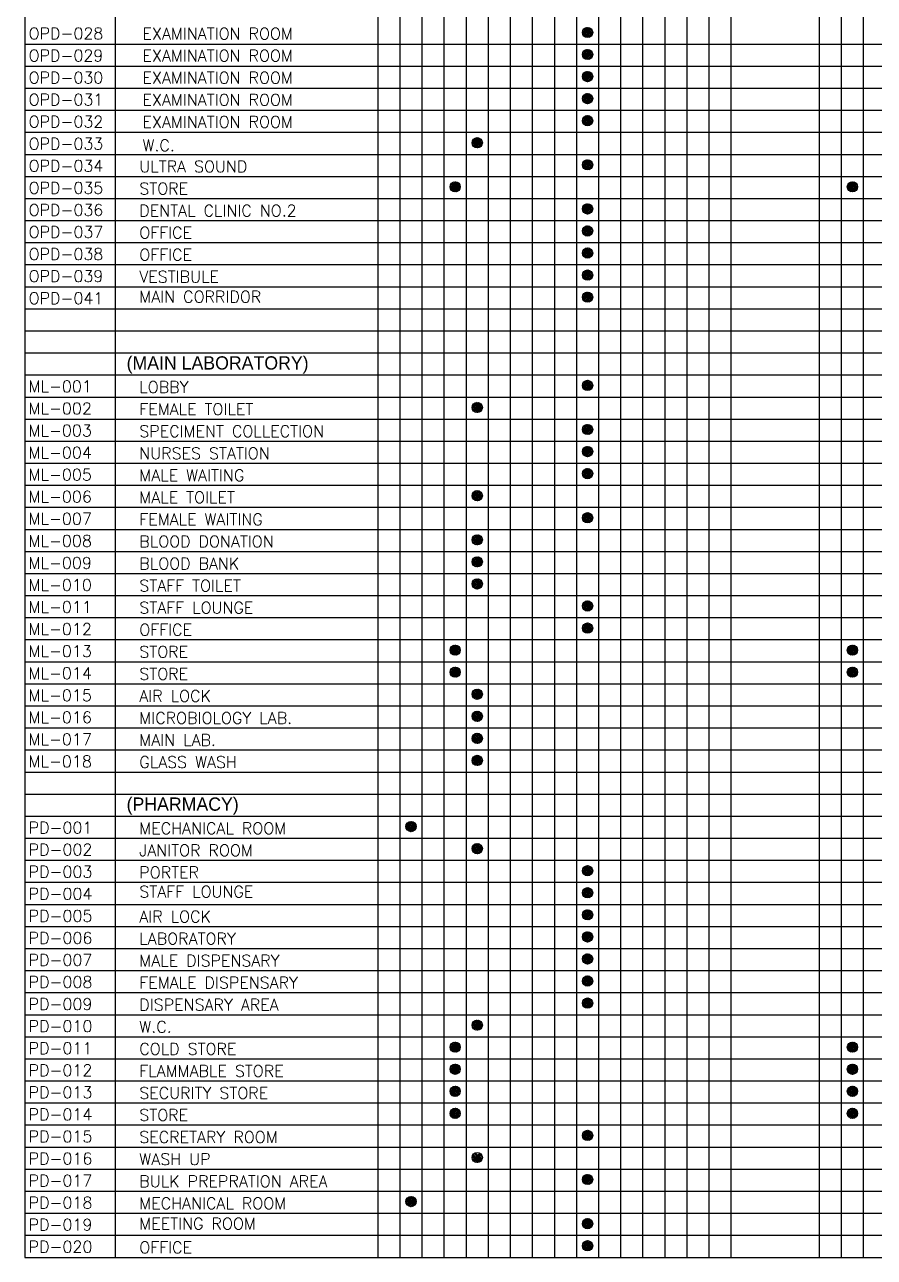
# Model space of a CAD drawing. Extents: x 290399 to 378179, y 5840 to 69216.
# Drawn here: x 290399 to 312344, y 5840 to 37691 of the extents above; entities that cross this region are included whole.
import ezdxf

# ---------------------------------------------------------------- set-up
doc = ezdxf.new("R2010")
doc.units = 0
doc.layers.get('0').update_dxf_attribs({"color": 4, "linetype": 'CONTINUOUS'})
doc.layers.add('TEXT', color=2, linetype='CONTINUOUS')
doc.styles.add('EBORD2', font='romand.shx')
doc.styles.add('STYLE1', font='andlso.ttf')

msp = doc.modelspace()

# ---------------------------------------------------------------- linework, layer by layer
at = {"color": 2}
for p, q in [((290399, 66645), (290399, 5840)), ((292734, 66645), (292734, 5840)), ((299519, 66645), (299519, 5840)), ((308639, 66645), (308639, 5840)), ((310919, 66645), (310919, 5840)), ((304807, 37473), (304956, 37621)), ((304809, 37521), (304907, 37619)), ((304817, 37437), (304992, 37611)), ((304834, 37408), (305020, 37594)), ((305036, 37402), (304849, 37589)), ((305055, 37429), (304877, 37607)), ((305068, 37463), (304910, 37620)), ((305069, 37507), (304954, 37622)), ((304942, 37358), (304806, 37494)), ((304981, 37365), (304813, 37533)), ((304884, 37369), (304817, 37436)), ((305012, 37380), (304828, 37564)), ((304858, 37385), (305043, 37571)), ((304887, 37368), (305060, 37542)), ((304923, 37359), (305070, 37505)), ((304974, 37363), (305066, 37455)), ((304807, 36903), (304956, 37051)), ((304809, 36951), (304907, 37049)), ((304981, 36795), (304813, 36963)), ((304817, 36867), (304992, 37041)), ((305012, 36810), (304828, 36994)), ((304834, 36838), (305020, 37024)), ((305036, 36832), (304849, 37019)), ((304858, 36815), (305043, 37001)), ((305055, 36859), (304877, 37037)), ((304887, 36798), (305060, 36972)), ((305068, 36893), (304910, 37050)), ((305069, 36937), (304954, 37052)), ((304942, 36788), (304806, 36924)), ((304884, 36799), (304817, 36866)), ((304923, 36789), (305070, 36935)), ((304974, 36793), (305066, 36885)), ((304942, 36218), (304806, 36354)), ((304807, 36333), (304956, 36481)), ((304809, 36381), (304907, 36479)), ((304981, 36225), (304813, 36393)), ((304817, 36297), (304992, 36471)), ((305012, 36240), (304828, 36424)), ((304834, 36268), (305020, 36454)), ((305036, 36262), (304849, 36449)), ((304858, 36245), (305043, 36431)), ((305055, 36289), (304877, 36467)), ((304887, 36228), (305060, 36402)), ((305068, 36323), (304910, 36480)), ((304923, 36219), (305070, 36365)), ((305069, 36367), (304954, 36482)), ((304974, 36223), (305066, 36315)), ((304884, 36229), (304817, 36296)), ((304942, 35648), (304806, 35784)), ((304807, 35763), (304956, 35911)), ((304809, 35811), (304907, 35909)), ((304981, 35655), (304813, 35823)), ((304817, 35727), (304992, 35901)), ((304884, 35659), (304817, 35726)), ((305012, 35670), (304828, 35854)), ((304834, 35698), (305020, 35884)), ((305036, 35692), (304849, 35879)), ((304858, 35675), (305043, 35861)), ((305055, 35719), (304877, 35897)), ((304887, 35658), (305060, 35832)), ((305068, 35753), (304910, 35910)), ((304923, 35649), (305070, 35795)), ((305069, 35797), (304954, 35912)), ((304974, 35653), (305066, 35745)), ((304942, 35078), (304806, 35214)), ((304807, 35193), (304956, 35341)), ((304809, 35241), (304907, 35339)), ((304981, 35085), (304813, 35253)), ((304817, 35157), (304992, 35331)), ((304884, 35089), (304817, 35156)), ((305012, 35100), (304828, 35284)), ((304834, 35128), (305020, 35314)), ((305036, 35122), (304849, 35309)), ((304858, 35105), (305043, 35291)), ((305055, 35149), (304877, 35327)), ((304887, 35088), (305060, 35262)), ((305068, 35183), (304910, 35340)), ((304923, 35079), (305070, 35225)), ((305069, 35227), (304954, 35342)), ((304974, 35083), (305066, 35175)), ((301956, 34645), (302084, 34773)), ((301961, 34604), (302125, 34768)), ((301975, 34572), (302157, 34754)), ((301977, 34712), (302016, 34752)), ((302168, 34535), (301983, 34720)), ((301995, 34546), (302182, 34733)), ((302191, 34557), (302005, 34744)), ((302209, 34586), (302034, 34761)), ((302219, 34622), (302070, 34771)), ((302217, 34670), (302118, 34769)), ((302102, 34509), (301956, 34654)), ((302051, 34513), (301961, 34604)), ((302139, 34518), (301966, 34691)), ((302021, 34526), (302202, 34707)), ((302054, 34513), (302216, 34675)), ((302096, 34508), (302220, 34633)), ((302169, 34536), (302193, 34559)), ((304807, 34053), (304956, 34201)), ((304809, 34101), (304907, 34199)), ((304981, 33945), (304813, 34113)), ((304817, 34017), (304992, 34191)), ((305012, 33960), (304828, 34144)), ((304834, 33988), (305020, 34174)), ((305036, 33982), (304849, 34169)), ((304858, 33965), (305043, 34151)), ((305055, 34009), (304877, 34187)), ((304887, 33948), (305060, 34122)), ((305068, 34043), (304910, 34200)), ((304923, 33939), (305070, 34085)), ((305069, 34087), (304954, 34202)), ((304942, 33938), (304806, 34074)), ((304884, 33949), (304817, 34016)), ((304974, 33943), (305066, 34035)), ((301386, 33487), (301531, 33632)), ((301515, 33368), (301386, 33497)), ((301391, 33539), (301480, 33627)), ((301555, 33373), (301391, 33538)), ((301395, 33451), (301568, 33623)), ((301587, 33387), (301405, 33569)), ((301412, 33421), (301597, 33606)), ((301613, 33408), (301426, 33595)), ((301435, 33398), (301621, 33584)), ((301633, 33434), (301452, 33615)), ((301463, 33380), (301638, 33555)), ((301646, 33467), (301485, 33628)), ((301499, 33369), (301649, 33520)), ((301650, 33509), (301527, 33632)), ((301546, 33371), (301647, 33472)), ((301618, 33587), (301605, 33600)), ((311647, 33519), (311759, 33631)), ((311797, 33369), (311647, 33519)), ((311648, 33474), (311804, 33630)), ((311749, 33371), (311649, 33472)), ((311833, 33380), (311658, 33555)), ((311660, 33440), (311838, 33618)), ((311861, 33397), (311675, 33584)), ((311679, 33413), (311866, 33600)), ((311884, 33421), (311699, 33606)), ((311703, 33391), (311887, 33575)), ((311901, 33450), (311728, 33623)), ((311734, 33376), (311903, 33545)), ((311910, 33487), (311765, 33632)), ((311773, 33368), (311910, 33506)), ((311905, 33538), (311816, 33627)), ((311828, 33378), (311901, 33450)), ((301449, 33387), (301405, 33432)), ((304942, 32798), (304806, 32934)), ((304807, 32913), (304956, 33061)), ((304809, 32961), (304907, 33059)), ((304981, 32805), (304813, 32973)), ((304817, 32877), (304992, 33051)), ((304884, 32809), (304817, 32876)), ((305012, 32820), (304828, 33004)), ((304834, 32848), (305020, 33034)), ((305036, 32842), (304849, 33029)), ((304858, 32825), (305043, 33011)), ((305055, 32869), (304877, 33047)), ((304887, 32808), (305060, 32982)), ((305068, 32903), (304910, 33060)), ((304923, 32799), (305070, 32945)), ((305069, 32947), (304954, 33062)), ((304974, 32803), (305066, 32895)), ((304807, 32343), (304956, 32491)), ((304809, 32391), (304907, 32489)), ((305068, 32333), (304910, 32490)), ((305069, 32377), (304954, 32492)), ((304942, 32228), (304806, 32364)), ((304981, 32235), (304813, 32403)), ((304817, 32307), (304992, 32481)), ((304884, 32239), (304817, 32306)), ((305012, 32250), (304828, 32434)), ((304834, 32278), (305020, 32464)), ((305036, 32272), (304849, 32459)), ((304858, 32255), (305043, 32441)), ((305055, 32299), (304877, 32477)), ((304887, 32238), (305060, 32412)), ((304923, 32229), (305070, 32375)), ((304974, 32233), (305066, 32325)), ((304807, 31773), (304956, 31921)), ((304809, 31821), (304907, 31919)), ((304817, 31737), (304992, 31911)), ((305012, 31680), (304828, 31864)), ((304834, 31708), (305020, 31894)), ((305036, 31702), (304849, 31889)), ((304858, 31685), (305043, 31871)), ((305055, 31729), (304877, 31907)), ((305068, 31763), (304910, 31920)), ((305069, 31807), (304954, 31922)), ((304942, 31658), (304806, 31794)), ((304981, 31665), (304813, 31833)), ((304884, 31669), (304817, 31736)), ((304887, 31668), (305060, 31842)), ((304923, 31659), (305070, 31805)), ((304974, 31663), (305066, 31755)), ((304942, 31088), (304806, 31224)), ((304807, 31203), (304956, 31351)), ((304809, 31251), (304907, 31349)), ((304981, 31095), (304813, 31263)), ((304817, 31167), (304992, 31341)), ((305012, 31110), (304828, 31294)), ((304834, 31138), (305020, 31324)), ((305036, 31132), (304849, 31319)), ((304858, 31115), (305043, 31301)), ((305055, 31159), (304877, 31337)), ((304887, 31098), (305060, 31272)), ((305068, 31193), (304910, 31350)), ((304923, 31089), (305070, 31235)), ((305069, 31237), (304954, 31352)), ((304884, 31099), (304817, 31166)), ((304974, 31093), (305066, 31185)), ((304942, 30518), (304806, 30654)), ((304807, 30633), (304956, 30781)), ((304809, 30681), (304907, 30779)), ((304981, 30525), (304813, 30693)), ((304817, 30597), (304992, 30771)), ((304884, 30529), (304817, 30596)), ((305012, 30540), (304828, 30724)), ((304834, 30568), (305020, 30754)), ((305036, 30562), (304849, 30749)), ((304858, 30545), (305043, 30731)), ((305055, 30589), (304877, 30767)), ((304887, 30528), (305060, 30702)), ((305068, 30623), (304910, 30780)), ((304923, 30519), (305070, 30665)), ((305069, 30667), (304954, 30782)), ((304974, 30523), (305066, 30615)), ((304942, 28238), (304806, 28374)), ((304807, 28353), (304956, 28501)), ((304809, 28401), (304907, 28499)), ((304981, 28245), (304813, 28413)), ((304817, 28317), (304992, 28491)), ((305012, 28260), (304828, 28444)), ((304834, 28288), (305020, 28474)), ((305036, 28282), (304849, 28469)), ((304858, 28265), (305043, 28451)), ((305055, 28309), (304877, 28487)), ((304887, 28248), (305060, 28422)), ((305068, 28343), (304910, 28500)), ((304923, 28239), (305070, 28385)), ((305069, 28387), (304954, 28502)), ((304884, 28249), (304817, 28316)), ((304974, 28243), (305066, 28335)), ((301956, 27805), (302084, 27933)), ((302102, 27669), (301956, 27814)), ((301961, 27764), (302125, 27928)), ((302051, 27673), (301961, 27764)), ((302139, 27678), (301966, 27851)), ((301975, 27732), (302157, 27914)), ((301977, 27872), (302016, 27912)), ((302168, 27695), (301983, 27880)), ((301995, 27706), (302182, 27893)), ((302191, 27717), (302005, 27904)), ((302021, 27686), (302202, 27867)), ((302209, 27746), (302034, 27921)), ((302054, 27673), (302216, 27835)), ((302219, 27782), (302070, 27931)), ((302096, 27668), (302220, 27793)), ((302217, 27830), (302118, 27929)), ((302169, 27696), (302193, 27719)), ((304942, 27098), (304806, 27234)), ((304807, 27213), (304956, 27361)), ((304809, 27261), (304907, 27359)), ((304981, 27105), (304813, 27273)), ((304817, 27177), (304992, 27351)), ((304884, 27109), (304817, 27176)), ((305012, 27120), (304828, 27304)), ((304834, 27148), (305020, 27334)), ((305036, 27142), (304849, 27329)), ((304858, 27125), (305043, 27311)), ((305055, 27169), (304877, 27347)), ((304887, 27108), (305060, 27282)), ((305068, 27203), (304910, 27360)), ((304923, 27099), (305070, 27245)), ((305069, 27247), (304954, 27362)), ((304974, 27103), (305066, 27195)), ((304807, 26643), (304956, 26791)), ((304809, 26691), (304907, 26789)), ((304817, 26607), (304992, 26781)), ((304834, 26578), (305020, 26764)), ((305036, 26572), (304849, 26759)), ((305055, 26599), (304877, 26777)), ((305068, 26633), (304910, 26790)), ((305069, 26677), (304954, 26792)), ((304942, 26528), (304806, 26664)), ((304981, 26535), (304813, 26703)), ((304884, 26539), (304817, 26606)), ((305012, 26550), (304828, 26734)), ((304858, 26555), (305043, 26741)), ((304887, 26538), (305060, 26712)), ((304923, 26529), (305070, 26675)), ((304974, 26533), (305066, 26625)), ((304807, 26073), (304956, 26221)), ((304809, 26121), (304907, 26219)), ((304981, 25965), (304813, 26133)), ((304817, 26037), (304992, 26211)), ((305012, 25980), (304828, 26164)), ((304834, 26008), (305020, 26194)), ((305036, 26002), (304849, 26189)), ((304858, 25985), (305043, 26171)), ((305055, 26029), (304877, 26207)), ((304887, 25968), (305060, 26142)), ((305068, 26063), (304910, 26220)), ((305069, 26107), (304954, 26222)), ((304942, 25958), (304806, 26094)), ((304884, 25969), (304817, 26036)), ((304923, 25959), (305070, 26105)), ((304974, 25963), (305066, 26055)), ((301956, 25525), (302084, 25653)), ((302102, 25389), (301956, 25534)), ((301961, 25484), (302125, 25648)), ((302051, 25393), (301961, 25484)), ((302139, 25398), (301966, 25571)), ((301975, 25452), (302157, 25634)), ((301977, 25592), (302016, 25632)), ((302168, 25415), (301983, 25600)), ((301995, 25426), (302182, 25613)), ((302191, 25437), (302005, 25624)), ((302021, 25406), (302202, 25587)), ((302209, 25466), (302034, 25641)), ((302054, 25393), (302216, 25555)), ((302219, 25502), (302070, 25651)), ((302096, 25388), (302220, 25513)), ((302217, 25550), (302118, 25649)), ((302169, 25416), (302193, 25439)), ((304942, 24818), (304806, 24954)), ((304807, 24933), (304956, 25081)), ((304809, 24981), (304907, 25079)), ((304981, 24825), (304813, 24993)), ((304817, 24897), (304992, 25071)), ((304884, 24829), (304817, 24896)), ((305012, 24840), (304828, 25024)), ((304834, 24868), (305020, 25054)), ((305036, 24862), (304849, 25049)), ((304858, 24845), (305043, 25031)), ((305055, 24889), (304877, 25067)), ((304887, 24828), (305060, 25002)), ((305068, 24923), (304910, 25080)), ((304923, 24819), (305070, 24965)), ((305069, 24967), (304954, 25082)), ((304974, 24823), (305066, 24915)), ((301956, 24385), (302084, 24513)), ((302102, 24249), (301956, 24394)), ((301961, 24344), (302125, 24508)), ((302051, 24253), (301961, 24344)), ((302139, 24258), (301966, 24431)), ((301975, 24312), (302157, 24494)), ((301977, 24452), (302016, 24492)), ((302168, 24275), (301983, 24460)), ((301995, 24286), (302182, 24473)), ((302191, 24297), (302005, 24484)), ((302021, 24266), (302202, 24447)), ((302209, 24326), (302034, 24501)), ((302054, 24253), (302216, 24415)), ((302219, 24362), (302070, 24511)), ((302096, 24248), (302220, 24373)), ((302217, 24410), (302118, 24509)), ((302169, 24276), (302193, 24299)), ((301956, 23815), (302084, 23943)), ((301961, 23774), (302125, 23938)), ((301975, 23742), (302157, 23924)), ((301977, 23882), (302016, 23922)), ((302168, 23705), (301983, 23890)), ((301995, 23716), (302182, 23903)), ((302191, 23727), (302005, 23914)), ((302209, 23756), (302034, 23931)), ((302219, 23792), (302070, 23941)), ((302217, 23840), (302118, 23939)), ((302102, 23679), (301956, 23824)), ((302051, 23683), (301961, 23774)), ((302139, 23688), (301966, 23861)), ((302021, 23696), (302202, 23877)), ((302054, 23683), (302216, 23845)), ((302096, 23678), (302220, 23803)), ((302169, 23706), (302193, 23729)), ((301956, 23245), (302084, 23373)), ((302102, 23109), (301956, 23254)), ((301961, 23204), (302125, 23368)), ((302139, 23118), (301966, 23291)), ((301975, 23172), (302157, 23354)), ((301977, 23312), (302016, 23352)), ((302168, 23135), (301983, 23320)), ((301995, 23146), (302182, 23333)), ((302191, 23157), (302005, 23344)), ((302021, 23126), (302202, 23307)), ((302209, 23186), (302034, 23361)), ((302054, 23113), (302216, 23275)), ((302219, 23222), (302070, 23371)), ((302217, 23270), (302118, 23369)), ((302051, 23113), (301961, 23204)), ((302096, 23108), (302220, 23233)), ((302169, 23136), (302193, 23159)), ((304942, 22538), (304806, 22674)), ((304807, 22653), (304956, 22801)), ((304809, 22701), (304907, 22799)), ((304981, 22545), (304813, 22713)), ((304817, 22617), (304992, 22791)), ((304884, 22549), (304817, 22616)), ((305012, 22560), (304828, 22744)), ((304834, 22588), (305020, 22774)), ((305036, 22582), (304849, 22769)), ((304858, 22565), (305043, 22751)), ((305055, 22609), (304877, 22787)), ((304887, 22548), (305060, 22722)), ((305068, 22643), (304910, 22800)), ((304923, 22539), (305070, 22685)), ((305069, 22687), (304954, 22802)), ((304974, 22543), (305066, 22635)), ((304942, 21968), (304806, 22104)), ((304807, 22083), (304956, 22231)), ((304809, 22131), (304907, 22229)), ((304981, 21975), (304813, 22143)), ((304817, 22047), (304992, 22221)), ((304884, 21979), (304817, 22046)), ((305012, 21990), (304828, 22174)), ((304834, 22018), (305020, 22204)), ((305036, 22012), (304849, 22199)), ((304858, 21995), (305043, 22181)), ((305055, 22039), (304877, 22217)), ((304887, 21978), (305060, 22152)), ((305068, 22073), (304910, 22230)), ((304923, 21969), (305070, 22115)), ((305069, 22117), (304954, 22232)), ((304974, 21973), (305066, 22065)), ((301386, 21517), (301531, 21662)), ((301650, 21539), (301527, 21662)), ((311647, 21549), (311759, 21661)), ((311648, 21504), (311804, 21660)), ((311910, 21517), (311765, 21662)), ((301515, 21398), (301386, 21527)), ((301391, 21569), (301480, 21657)), ((301555, 21403), (301391, 21568)), ((301395, 21481), (301568, 21653)), ((301587, 21417), (301405, 21599)), ((301449, 21417), (301405, 21462)), ((301412, 21451), (301597, 21636)), ((301613, 21438), (301426, 21625)), ((301435, 21428), (301621, 21614)), ((301633, 21464), (301452, 21645)), ((301463, 21410), (301638, 21585)), ((301646, 21497), (301485, 21658)), ((301499, 21399), (301649, 21550)), ((301546, 21401), (301647, 21502)), ((301618, 21617), (301605, 21630)), ((311797, 21399), (311647, 21549)), ((311749, 21401), (311649, 21502)), ((311833, 21410), (311658, 21585)), ((311660, 21470), (311838, 21648)), ((311861, 21427), (311675, 21614)), ((311679, 21443), (311866, 21630)), ((311884, 21451), (311699, 21636)), ((311703, 21421), (311887, 21605)), ((311901, 21480), (311728, 21653)), ((311734, 21406), (311903, 21575)), ((311773, 21398), (311910, 21536)), ((311905, 21568), (311816, 21657)), ((311828, 21408), (311901, 21480)), ((301386, 20947), (301531, 21092)), ((301391, 20999), (301480, 21087)), ((301395, 20911), (301568, 21083)), ((301587, 20847), (301405, 21029)), ((301412, 20881), (301597, 21066)), ((301613, 20868), (301426, 21055)), ((301435, 20858), (301621, 21044)), ((301633, 20894), (301452, 21075)), ((301646, 20927), (301485, 21088)), ((301650, 20969), (301527, 21092)), ((301618, 21047), (301605, 21060)), ((311647, 20979), (311759, 21091)), ((311648, 20934), (311804, 21090)), ((311660, 20900), (311838, 21078)), ((311861, 20857), (311675, 21044)), ((311679, 20873), (311866, 21060)), ((311884, 20881), (311699, 21066)), ((311703, 20851), (311887, 21035)), ((311901, 20910), (311728, 21083)), ((311910, 20947), (311765, 21092)), ((311905, 20998), (311816, 21087)), ((301515, 20828), (301386, 20957)), ((301555, 20833), (301391, 20998)), ((301449, 20847), (301405, 20892)), ((301463, 20840), (301638, 21015)), ((301499, 20829), (301649, 20980)), ((301546, 20831), (301647, 20932)), ((311797, 20829), (311647, 20979)), ((311749, 20831), (311649, 20932)), ((311833, 20840), (311658, 21015)), ((311734, 20836), (311903, 21005)), ((311773, 20828), (311910, 20966)), ((311828, 20838), (311901, 20910)), ((301956, 20395), (302084, 20523)), ((302102, 20259), (301956, 20404)), ((301961, 20354), (302125, 20518)), ((302139, 20268), (301966, 20441)), ((301975, 20322), (302157, 20504)), ((301977, 20462), (302016, 20502)), ((302168, 20285), (301983, 20470)), ((301995, 20296), (302182, 20483)), ((302191, 20307), (302005, 20494)), ((302021, 20276), (302202, 20457)), ((302209, 20336), (302034, 20511)), ((302054, 20263), (302216, 20425)), ((302219, 20372), (302070, 20521)), ((302217, 20420), (302118, 20519)), ((302051, 20263), (301961, 20354)), ((302096, 20258), (302220, 20383)), ((302169, 20286), (302193, 20309)), ((301956, 19825), (302084, 19953)), ((302102, 19689), (301956, 19834)), ((301961, 19784), (302125, 19948)), ((302051, 19693), (301961, 19784)), ((302139, 19698), (301966, 19871)), ((301975, 19752), (302157, 19934)), ((301977, 19892), (302016, 19932)), ((302168, 19715), (301983, 19900)), ((301995, 19726), (302182, 19913)), ((302191, 19737), (302005, 19924)), ((302021, 19706), (302202, 19887)), ((302209, 19766), (302034, 19941)), ((302054, 19693), (302216, 19855)), ((302219, 19802), (302070, 19951)), ((302096, 19688), (302220, 19813)), ((302217, 19850), (302118, 19949)), ((302169, 19716), (302193, 19739)), ((301956, 19255), (302084, 19383)), ((302102, 19119), (301956, 19264)), ((301961, 19214), (302125, 19378)), ((302051, 19123), (301961, 19214)), ((302139, 19128), (301966, 19301)), ((301975, 19182), (302157, 19364)), ((301977, 19322), (302016, 19362)), ((302168, 19145), (301983, 19330)), ((301995, 19156), (302182, 19343)), ((302191, 19167), (302005, 19354)), ((302021, 19136), (302202, 19317)), ((302209, 19196), (302034, 19371)), ((302054, 19123), (302216, 19285)), ((302219, 19232), (302070, 19381)), ((302096, 19118), (302220, 19243)), ((302217, 19280), (302118, 19379)), ((302169, 19146), (302193, 19169)), ((301956, 18685), (302084, 18813)), ((301961, 18644), (302125, 18808)), ((301975, 18612), (302157, 18794)), ((302209, 18626), (302034, 18801)), ((302219, 18662), (302070, 18811)), ((302217, 18710), (302118, 18809)), ((302102, 18549), (301956, 18694)), ((302051, 18553), (301961, 18644)), ((302139, 18558), (301966, 18731)), ((301977, 18752), (302016, 18792)), ((302168, 18575), (301983, 18760)), ((301995, 18586), (302182, 18773)), ((302191, 18597), (302005, 18784)), ((302021, 18566), (302202, 18747)), ((302054, 18553), (302216, 18715)), ((302096, 18548), (302220, 18673)), ((302169, 18576), (302193, 18599)), ((300246, 16957), (300391, 17102)), ((300375, 16838), (300246, 16967)), ((300251, 17009), (300340, 17097)), ((300415, 16843), (300251, 17008)), ((300255, 16921), (300428, 17093)), ((300447, 16857), (300265, 17039)), ((300309, 16857), (300265, 16902)), ((300272, 16891), (300457, 17076)), ((300473, 16878), (300286, 17065)), ((300295, 16868), (300481, 17054)), ((300493, 16904), (300312, 17085)), ((300323, 16850), (300498, 17025)), ((300506, 16937), (300345, 17098)), ((300359, 16839), (300509, 16990)), ((300510, 16979), (300387, 17102)), ((300406, 16841), (300507, 16942)), ((300478, 17057), (300465, 17070)), ((301956, 16405), (302084, 16533)), ((302102, 16269), (301956, 16414)), ((301961, 16364), (302125, 16528)), ((302051, 16273), (301961, 16364)), ((302139, 16278), (301966, 16451)), ((301975, 16332), (302157, 16514)), ((301977, 16472), (302016, 16512)), ((302168, 16295), (301983, 16480)), ((301995, 16306), (302182, 16493)), ((302191, 16317), (302005, 16504)), ((302021, 16286), (302202, 16467)), ((302209, 16346), (302034, 16521)), ((302054, 16273), (302216, 16435)), ((302219, 16382), (302070, 16531)), ((302096, 16268), (302220, 16393)), ((302217, 16430), (302118, 16529)), ((302169, 16296), (302193, 16319)), ((304807, 15813), (304956, 15961)), ((304809, 15861), (304907, 15959)), ((304817, 15777), (304992, 15951)), ((304834, 15748), (305020, 15934)), ((305036, 15742), (304849, 15929)), ((305055, 15769), (304877, 15947)), ((305068, 15803), (304910, 15960)), ((305069, 15847), (304954, 15962)), ((304942, 15698), (304806, 15834)), ((304981, 15705), (304813, 15873)), ((304884, 15709), (304817, 15776)), ((305012, 15720), (304828, 15904)), ((304858, 15725), (305043, 15911)), ((304887, 15708), (305060, 15882)), ((304923, 15699), (305070, 15845)), ((304974, 15703), (305066, 15795)), ((304807, 15243), (304956, 15391)), ((304809, 15291), (304907, 15389)), ((304981, 15135), (304813, 15303)), ((304817, 15207), (304992, 15381)), ((305012, 15150), (304828, 15334)), ((304834, 15178), (305020, 15364)), ((305036, 15172), (304849, 15359)), ((304858, 15155), (305043, 15341)), ((305055, 15199), (304877, 15377)), ((304887, 15138), (305060, 15312)), ((305068, 15233), (304910, 15390)), ((305069, 15277), (304954, 15392)), ((304942, 15128), (304806, 15264)), ((304884, 15139), (304817, 15206)), ((304923, 15129), (305070, 15275)), ((304974, 15133), (305066, 15225)), ((304942, 14558), (304806, 14694)), ((304807, 14673), (304956, 14821)), ((304809, 14721), (304907, 14819)), ((304981, 14565), (304813, 14733)), ((304817, 14637), (304992, 14811)), ((305012, 14580), (304828, 14764)), ((304834, 14608), (305020, 14794)), ((305036, 14602), (304849, 14789)), ((304858, 14585), (305043, 14771)), ((305055, 14629), (304877, 14807)), ((304887, 14568), (305060, 14742)), ((305068, 14663), (304910, 14820)), ((304923, 14559), (305070, 14705)), ((305069, 14707), (304954, 14822)), ((304974, 14563), (305066, 14655)), ((304884, 14569), (304817, 14636)), ((304942, 13988), (304806, 14124)), ((304807, 14103), (304956, 14251)), ((304809, 14151), (304907, 14249)), ((304981, 13995), (304813, 14163)), ((304817, 14067), (304992, 14241)), ((304884, 13999), (304817, 14066)), ((305012, 14010), (304828, 14194)), ((304834, 14038), (305020, 14224)), ((305036, 14032), (304849, 14219)), ((304858, 14015), (305043, 14201)), ((305055, 14059), (304877, 14237)), ((304887, 13998), (305060, 14172)), ((305068, 14093), (304910, 14250)), ((304923, 13989), (305070, 14135)), ((305069, 14137), (304954, 14252)), ((304974, 13993), (305066, 14085)), ((304942, 13418), (304806, 13554)), ((304807, 13533), (304956, 13681)), ((304809, 13581), (304907, 13679)), ((304981, 13425), (304813, 13593)), ((304817, 13497), (304992, 13671)), ((304884, 13429), (304817, 13496)), ((305012, 13440), (304828, 13624)), ((304834, 13468), (305020, 13654)), ((305036, 13462), (304849, 13649)), ((304858, 13445), (305043, 13631)), ((305055, 13489), (304877, 13667)), ((304887, 13428), (305060, 13602)), ((305068, 13523), (304910, 13680)), ((304923, 13419), (305070, 13565)), ((305069, 13567), (304954, 13682)), ((304974, 13423), (305066, 13515)), ((304807, 12963), (304956, 13111)), ((304809, 13011), (304907, 13109)), ((304817, 12927), (304992, 13101)), ((304834, 12898), (305020, 13084)), ((305036, 12892), (304849, 13079)), ((304858, 12875), (305043, 13061)), ((305055, 12919), (304877, 13097)), ((305068, 12953), (304910, 13110)), ((305069, 12997), (304954, 13112)), ((304942, 12848), (304806, 12984)), ((304981, 12855), (304813, 13023)), ((304884, 12859), (304817, 12926)), ((305012, 12870), (304828, 13054)), ((304887, 12858), (305060, 13032)), ((304923, 12849), (305070, 12995)), ((304974, 12853), (305066, 12945)), ((304807, 12393), (304956, 12541)), ((304809, 12441), (304907, 12539)), ((304981, 12285), (304813, 12453)), ((304817, 12357), (304992, 12531)), ((305012, 12300), (304828, 12484)), ((304834, 12328), (305020, 12514)), ((305036, 12322), (304849, 12509)), ((304858, 12305), (305043, 12491)), ((305055, 12349), (304877, 12527)), ((304887, 12288), (305060, 12462)), ((305068, 12383), (304910, 12540)), ((304923, 12279), (305070, 12425)), ((305069, 12427), (304954, 12542)), ((304942, 12278), (304806, 12414)), ((304884, 12289), (304817, 12356)), ((304974, 12283), (305066, 12375)), ((301956, 11845), (302084, 11973)), ((302102, 11709), (301956, 11854)), ((301961, 11804), (302125, 11968)), ((302051, 11713), (301961, 11804)), ((302139, 11718), (301966, 11891)), ((301975, 11772), (302157, 11954)), ((301977, 11912), (302016, 11952)), ((302168, 11735), (301983, 11920)), ((301995, 11746), (302182, 11933)), ((302191, 11757), (302005, 11944)), ((302021, 11726), (302202, 11907)), ((302209, 11786), (302034, 11961)), ((302054, 11713), (302216, 11875)), ((302219, 11822), (302070, 11971)), ((302096, 11708), (302220, 11833)), ((302217, 11870), (302118, 11969)), ((302169, 11736), (302193, 11759)), ((301386, 11257), (301531, 11402)), ((301515, 11138), (301386, 11267)), ((301391, 11309), (301480, 11397)), ((301555, 11143), (301391, 11308)), ((301395, 11221), (301568, 11393)), ((301587, 11157), (301405, 11339)), ((301449, 11157), (301405, 11202)), ((301412, 11191), (301597, 11376)), ((301613, 11178), (301426, 11365)), ((301435, 11168), (301621, 11354)), ((301633, 11204), (301452, 11385)), ((301463, 11150), (301638, 11325)), ((301646, 11237), (301485, 11398)), ((301499, 11139), (301649, 11290)), ((301650, 11279), (301527, 11402)), ((301546, 11141), (301647, 11242)), ((301618, 11357), (301605, 11370)), ((311647, 11289), (311759, 11401)), ((311797, 11139), (311647, 11289)), ((311648, 11244), (311804, 11400)), ((311749, 11141), (311649, 11242)), ((311833, 11150), (311658, 11325)), ((311660, 11210), (311838, 11388)), ((311861, 11167), (311675, 11354)), ((311679, 11183), (311866, 11370)), ((311884, 11191), (311699, 11376)), ((311703, 11161), (311887, 11345)), ((311901, 11220), (311728, 11393)), ((311734, 11146), (311903, 11315)), ((311910, 11257), (311765, 11402)), ((311773, 11138), (311910, 11276)), ((311905, 11308), (311816, 11397)), ((311828, 11148), (311901, 11220)), ((301386, 10687), (301531, 10832)), ((301650, 10709), (301527, 10832)), ((311647, 10719), (311759, 10831)), ((311648, 10674), (311804, 10830)), ((311910, 10687), (311765, 10832)), ((301515, 10568), (301386, 10697)), ((301391, 10739), (301480, 10827)), ((301555, 10573), (301391, 10738)), ((301395, 10651), (301568, 10823)), ((301587, 10587), (301405, 10769)), ((301449, 10587), (301405, 10632)), ((301412, 10621), (301597, 10806)), ((301613, 10608), (301426, 10795)), ((301435, 10598), (301621, 10784)), ((301633, 10634), (301452, 10815)), ((301463, 10580), (301638, 10755)), ((301646, 10667), (301485, 10828)), ((301499, 10569), (301649, 10720)), ((301546, 10571), (301647, 10672)), ((301618, 10787), (301605, 10800)), ((311797, 10569), (311647, 10719)), ((311749, 10571), (311649, 10672)), ((311833, 10580), (311658, 10755)), ((311660, 10640), (311838, 10818)), ((311861, 10597), (311675, 10784)), ((311679, 10613), (311866, 10800)), ((311884, 10621), (311699, 10806)), ((311703, 10591), (311887, 10775)), ((311901, 10650), (311728, 10823)), ((311734, 10576), (311903, 10745)), ((311773, 10568), (311910, 10706)), ((311905, 10738), (311816, 10827)), ((311828, 10578), (311901, 10650)), ((301386, 10117), (301531, 10262)), ((301391, 10169), (301480, 10257)), ((301395, 10081), (301568, 10253)), ((301587, 10017), (301405, 10199)), ((301412, 10051), (301597, 10236)), ((301613, 10038), (301426, 10225)), ((301435, 10028), (301621, 10214)), ((301633, 10064), (301452, 10245)), ((301646, 10097), (301485, 10258)), ((301650, 10139), (301527, 10262)), ((301618, 10217), (301605, 10230)), ((311647, 10149), (311759, 10261)), ((311648, 10104), (311804, 10260)), ((311660, 10070), (311838, 10248)), ((311861, 10027), (311675, 10214)), ((311679, 10043), (311866, 10230)), ((311884, 10051), (311699, 10236)), ((311703, 10021), (311887, 10205)), ((311901, 10080), (311728, 10253)), ((311910, 10117), (311765, 10262)), ((311905, 10168), (311816, 10257)), ((301515, 9998), (301386, 10127)), ((301555, 10003), (301391, 10168)), ((301449, 10017), (301405, 10062)), ((301463, 10010), (301638, 10185)), ((301499, 9999), (301649, 10150)), ((301546, 10001), (301647, 10102)), ((311797, 9999), (311647, 10149)), ((311749, 10001), (311649, 10102)), ((311833, 10010), (311658, 10185)), ((311734, 10006), (311903, 10175)), ((311773, 9998), (311910, 10136)), ((311828, 10008), (311901, 10080)), ((301386, 9547), (301531, 9692)), ((301515, 9428), (301386, 9557)), ((301391, 9599), (301480, 9687)), ((301555, 9433), (301391, 9598)), ((301395, 9511), (301568, 9683)), ((301587, 9447), (301405, 9629)), ((301412, 9481), (301597, 9666)), ((301613, 9468), (301426, 9655)), ((301435, 9458), (301621, 9644)), ((301633, 9494), (301452, 9675)), ((301463, 9440), (301638, 9615)), ((301646, 9527), (301485, 9688)), ((301499, 9429), (301649, 9580)), ((301650, 9569), (301527, 9692)), ((301618, 9647), (301605, 9660)), ((311647, 9579), (311759, 9691)), ((311797, 9429), (311647, 9579)), ((311648, 9534), (311804, 9690)), ((311833, 9440), (311658, 9615)), ((311660, 9500), (311838, 9678)), ((311861, 9457), (311675, 9644)), ((311679, 9473), (311866, 9660)), ((311884, 9481), (311699, 9666)), ((311703, 9451), (311887, 9635)), ((311901, 9510), (311728, 9683)), ((311734, 9436), (311903, 9605)), ((311910, 9547), (311765, 9692)), ((311773, 9428), (311910, 9566)), ((311905, 9598), (311816, 9687)), ((301449, 9447), (301405, 9492)), ((301546, 9431), (301647, 9532)), ((311749, 9431), (311649, 9532)), ((311828, 9438), (311901, 9510)), ((304942, 8858), (304806, 8994)), ((304807, 8973), (304956, 9121)), ((304809, 9021), (304907, 9119)), ((304981, 8865), (304813, 9033)), ((304817, 8937), (304992, 9111)), ((304884, 8869), (304817, 8936)), ((305012, 8880), (304828, 9064)), ((304834, 8908), (305020, 9094)), ((305036, 8902), (304849, 9089)), ((304858, 8885), (305043, 9071)), ((305055, 8929), (304877, 9107)), ((304887, 8868), (305060, 9042)), ((305068, 8963), (304910, 9120)), ((304923, 8859), (305070, 9005)), ((305069, 9007), (304954, 9122)), ((304974, 8863), (305066, 8955)), ((302102, 8289), (301956, 8434)), ((302051, 8293), (301961, 8384)), ((302139, 8298), (301966, 8471)), ((301975, 8352), (302157, 8534)), ((301977, 8492), (302016, 8532)), ((302168, 8315), (301983, 8500)), ((301995, 8326), (302182, 8513)), ((302191, 8337), (302005, 8524)), ((302021, 8306), (302202, 8487)), ((302209, 8366), (302034, 8541)), ((302054, 8293), (302216, 8455)), ((302096, 8288), (302220, 8413)), ((302169, 8316), (302193, 8339)), ((304807, 7833), (304956, 7981)), ((304809, 7881), (304907, 7979)), ((304817, 7797), (304992, 7971)), ((305055, 7789), (304877, 7967)), ((305068, 7823), (304910, 7980)), ((305069, 7867), (304954, 7982)), ((304942, 7718), (304806, 7854)), ((304981, 7725), (304813, 7893)), ((304884, 7729), (304817, 7796)), ((305012, 7740), (304828, 7924)), ((304834, 7768), (305020, 7954)), ((305036, 7762), (304849, 7949)), ((304858, 7745), (305043, 7931)), ((304887, 7728), (305060, 7902)), ((304923, 7719), (305070, 7865)), ((304974, 7723), (305066, 7815)), ((300246, 7267), (300391, 7412)), ((300251, 7319), (300340, 7407)), ((300255, 7231), (300428, 7403)), ((300447, 7167), (300265, 7349)), ((300272, 7201), (300457, 7386)), ((300473, 7188), (300286, 7375)), ((300295, 7178), (300481, 7364)), ((300493, 7214), (300312, 7395)), ((300323, 7160), (300498, 7335)), ((300506, 7247), (300345, 7408)), ((300510, 7289), (300387, 7412)), ((300478, 7367), (300465, 7380)), ((300375, 7148), (300246, 7277)), ((300415, 7153), (300251, 7318)), ((300309, 7167), (300265, 7212)), ((300359, 7149), (300509, 7300)), ((300406, 7151), (300507, 7252)), ((304942, 6578), (304806, 6714)), ((304807, 6693), (304956, 6841)), ((304809, 6741), (304907, 6839)), ((304981, 6585), (304813, 6753)), ((304817, 6657), (304992, 6831)), ((305012, 6600), (304828, 6784)), ((304834, 6628), (305020, 6814)), ((305036, 6622), (304849, 6809)), ((304858, 6605), (305043, 6791)), ((305055, 6649), (304877, 6827)), ((304887, 6588), (305060, 6762)), ((305068, 6683), (304910, 6840)), ((304923, 6579), (305070, 6725)), ((305069, 6727), (304954, 6842)), ((304884, 6589), (304817, 6656)), ((304974, 6583), (305066, 6675)), ((304942, 6008), (304806, 6144)), ((304807, 6123), (304956, 6271)), ((304809, 6171), (304907, 6269)), ((304981, 6015), (304813, 6183)), ((304817, 6087), (304992, 6261)), ((304884, 6019), (304817, 6086)), ((305012, 6030), (304828, 6214)), ((304834, 6058), (305020, 6244)), ((305036, 6052), (304849, 6239)), ((304858, 6035), (305043, 6221)), ((305055, 6079), (304877, 6257)), ((304887, 6018), (305060, 6192)), ((305068, 6113), (304910, 6270)), ((304923, 6009), (305070, 6155)), ((305069, 6157), (304954, 6272)), ((304974, 6013), (305066, 6105)), ((290399, 5840), (378179, 5840))]:
    msp.add_line(p, q, dxfattribs=at)
at = {"color": 5}
for p, q in [((300089, 64935), (300089, 5840)), ((300659, 64935), (300659, 5840)), ((301229, 64935), (301229, 5840)), ((301799, 64935), (301799, 5840)), ((302369, 64935), (302369, 5840)), ((302939, 64935), (302939, 5840)), ((303509, 64935), (303509, 5840)), ((304079, 64935), (304079, 5840)), ((304649, 64935), (304649, 5840)), ((305219, 64935), (305219, 5840)), ((305789, 64935), (305789, 5840)), ((306359, 64935), (306359, 5840)), ((306929, 64935), (306929, 5840)), ((307499, 64935), (307499, 5840)), ((308069, 64935), (308069, 5840)), ((311489, 64935), (311489, 5840)), ((312059, 64935), (312059, 5840)), ((290399, 37190), (378179, 37190)), ((290399, 36620), (378179, 36620)), ((290399, 36050), (378179, 36050)), ((290399, 35480), (378179, 35480)), ((290399, 34910), (378179, 34910)), ((290399, 34340), (378179, 34340)), ((290399, 33770), (378179, 33770)), ((290399, 33200), (378179, 33200)), ((290399, 32630), (378179, 32630)), ((290399, 32060), (378179, 32060)), ((290399, 31490), (378179, 31490)), ((290399, 30920), (378179, 30920)), ((290399, 30350), (378179, 30350)), ((290399, 29780), (378179, 29780)), ((290399, 29210), (378179, 29210)), ((290399, 28640), (378179, 28640)), ((290399, 28070), (378179, 28070)), ((290399, 27500), (378179, 27500)), ((290399, 26930), (378179, 26930)), ((290399, 26360), (378179, 26360)), ((290399, 25790), (378179, 25790)), ((290399, 25220), (378179, 25220)), ((290399, 24650), (378179, 24650)), ((290399, 24080), (378179, 24080)), ((290399, 23510), (378179, 23510)), ((290399, 22940), (378179, 22940)), ((290399, 22370), (378179, 22370)), ((290399, 21800), (378179, 21800)), ((290399, 21230), (378179, 21230)), ((290399, 21230), (378179, 21230)), ((290399, 20660), (378179, 20660)), ((290399, 20090), (378179, 20090)), ((290399, 19520), (378179, 19520)), ((290399, 19520), (378179, 19520)), ((290399, 18950), (378179, 18950)), ((290399, 18950), (378179, 18950)), ((290399, 18380), (378179, 18380)), ((290399, 18380), (378179, 18380)), ((290399, 17810), (378179, 17810)), ((290399, 17810), (378179, 17810)), ((290399, 17240), (378179, 17240)), ((290399, 17240), (378179, 17240)), ((290399, 16670), (378179, 16670)), ((290399, 16100), (378179, 16100)), ((290399, 15530), (378179, 15530)), ((290399, 14960), (378179, 14960)), ((290399, 14390), (378179, 14390)), ((290399, 13820), (378179, 13820)), ((290399, 13250), (378179, 13250)), ((290399, 12680), (378179, 12680)), ((290399, 12110), (378179, 12110)), ((290399, 11540), (378179, 11540)), ((290399, 10970), (378179, 10970)), ((290399, 10400), (378179, 10400)), ((290399, 9830), (378179, 9830)), ((290399, 9260), (378179, 9260)), ((290399, 8690), (378179, 8690)), ((290399, 8120), (378179, 8120)), ((290399, 7550), (378179, 7550)), ((290399, 6980), (378179, 6980)), ((290399, 6410), (378179, 6410))]:
    msp.add_line(p, q, dxfattribs=at)
at = {"color": 2}
for centre in [(304938, 37490), (304938, 36920), (304938, 36350), (304938, 35780), (304938, 35210), (302088, 34640), (304938, 34070), (301518, 33500), (311778, 33500), (304938, 32930), (304938, 32360), (304938, 31790), (304938, 31220), (304938, 30650), (304938, 28370), (302088, 27800), (304938, 27230), (304938, 26660), (304938, 26090), (302088, 25520), (304938, 24950), (302088, 24380), (302088, 23810), (302088, 23240), (304938, 22670), (304938, 22100), (301518, 21530), (311778, 21530), (301518, 20960), (311778, 20960), (302088, 20390), (302088, 19820), (302088, 19250), (302088, 18680), (300378, 16970), (302088, 16400), (304938, 15830), (304938, 15260), (304938, 14690), (304938, 14120), (304938, 13550), (304938, 12980), (304938, 12410), (302088, 11840), (301518, 11270), (311778, 11270), (301518, 10700), (311778, 10700), (301518, 10130), (311778, 10130), (301518, 9560), (311778, 9560), (304938, 8990), (302088, 8420), (304938, 7850), (300378, 7280), (304938, 6710), (304938, 6140)]:
    msp.add_circle(centre, 132, dxfattribs=at)

# ---------------------------------------------------------------- texts
at = {"color": 2, "style": 'EBORD2'}
for s, p in [('OPD-028', (290501, 37313)), ('EXAMINATION ROOM', (293443, 37309)), ('OPD-029', (290501, 36743)), ('EXAMINATION ROOM', (293443, 36739)), ('OPD-030', (290501, 36173)), ('EXAMINATION ROOM', (293443, 36169)), ('OPD-031', (290501, 35603)), ('EXAMINATION ROOM', (293443, 35599)), ('OPD-032', (290501, 35033)), ('EXAMINATION ROOM', (293443, 35029)), ('OPD-033', (290501, 34463)), ('W.C.', (293443, 34421)), ('OPD-034', (290501, 33893)), ('ULTRA SOUND', (293360, 33876)), ('OPD-035', (290501, 33323)), ('STORE', (293360, 33306)), ('OPD-036', (290501, 32753)), ('DENTAL CLINIC NO.2', (293360, 32736)), ('OPD-037', (290501, 32183)), ('OFFICE', (293360, 32166)), ('OPD-038', (290501, 31613)), ('OFFICE', (293360, 31596)), ('OPD-039', (290501, 31043)), ('VESTIBULE', (293360, 31026)), ('OPD-041', (290501, 30473)), ('MAIN CORRIDOR', (293360, 30510)), ('ML-001', (290501, 28193)), ('LOBBY', (293360, 28176)), ('ML-002', (290501, 27623)), ('FEMALE TOILET', (293360, 27606)), ('ML-003', (290501, 27053)), ('SPECIMENT COLLECTION', (293360, 27036)), ('ML-004', (290501, 26483)), ('NURSES STATION', (293360, 26466)), ('ML-005', (290501, 25913)), ('MALE WAITING', (293360, 25896)), ('ML-006', (290501, 25343)), ('MALE TOILET', (293360, 25326)), ('ML-007', (290501, 24773)), ('FEMALE WAITING', (293360, 24756)), ('ML-008', (290501, 24203)), ('BLOOD DONATION', (293360, 24186)), ('ML-009', (290501, 23633)), ('BLOOD BANK', (293360, 23616)), ('ML-010', (290501, 23063)), ('STAFF TOILET', (293360, 23046)), ('ML-011', (290501, 22493)), ('STAFF LOUNGE', (293360, 22476)), ('ML-012', (290501, 21923)), ('OFFICE', (293360, 21906)), ('ML-013', (290501, 21353)), ('STORE', (293360, 21336)), ('ML-014', (290501, 20783)), ('STORE', (293360, 20766)), ('ML-015', (290501, 20213)), ('AIR LOCK', (293360, 20196)), ('ML-016', (290501, 19643)), ('MICROBIOLOGY LAB.', (293360, 19626)), ('ML-017', (290501, 19073)), ('MAIN LAB.', (293360, 19056)), ('ML-018', (290501, 18503)), ('GLASS WASH', (293360, 18486)), ('PD-001', (290501, 16793)), ('MECHANICAL ROOM', (293360, 16776)), ('PD-002', (290501, 16223)), ('JANITOR ROOM', (293360, 16206)), ('PD-003', (290501, 15653)), ('PORTER', (293360, 15636)), ('PD-004', (290501, 15083)), ('STAFF LOUNGE', (293360, 15140)), ('PD-005', (290501, 14513)), ('AIR LOCK', (293360, 14496)), ('PD-006', (290501, 13943)), ('LABORATORY', (293360, 13926)), ('PD-007', (290501, 13373)), ('MALE DISPENSARY', (293360, 13356)), ('PD-008', (290501, 12803)), ('FEMALE DISPENSARY', (293360, 12786)), ('PD-009', (290501, 12233)), ('DISPENSARY AREA', (293360, 12216)), ('PD-010', (290501, 11663)), ('W.C.', (293360, 11646)), ('PD-011', (290501, 11093)), ('COLD STORE', (293360, 11076)), ('PD-012', (290501, 10523)), ('FLAMMABLE STORE', (293360, 10506)), ('PD-013', (290501, 9953)), ('SECURITY STORE', (293360, 9936)), ('PD-014', (290501, 9383)), ('STORE', (293360, 9366)), ('PD-015', (290501, 8813)), ('SECRETARY ROOM', (293360, 8796)), ('PD-016', (290501, 8243)), ('WASH UP', (293360, 8226)), ('PD-017', (290501, 7673)), ('BULK PREPRATION AREA', (293360, 7656)), ('PD-018', (290501, 7103)), ('MECHANICAL ROOM', (293360, 7086)), ('PD-019', (290501, 6533)), ('MEETING ROOM', (293360, 6561)), ('PD-020', (290501, 5963)), ('OFFICE', (293360, 5946))]:
    msp.add_text(s, height=300, dxfattribs=at).set_placement(p)
at = {"layer": 'TEXT', "style": 'STYLE1'}
for s, p in [('(MAIN LABORATORY)', (293031, 28780)), ('(PHARMACY)', (293031, 17380))]:
    msp.add_text(s, height=342, dxfattribs=at).set_placement(p)

doc.saveas('drawing.dxf')
